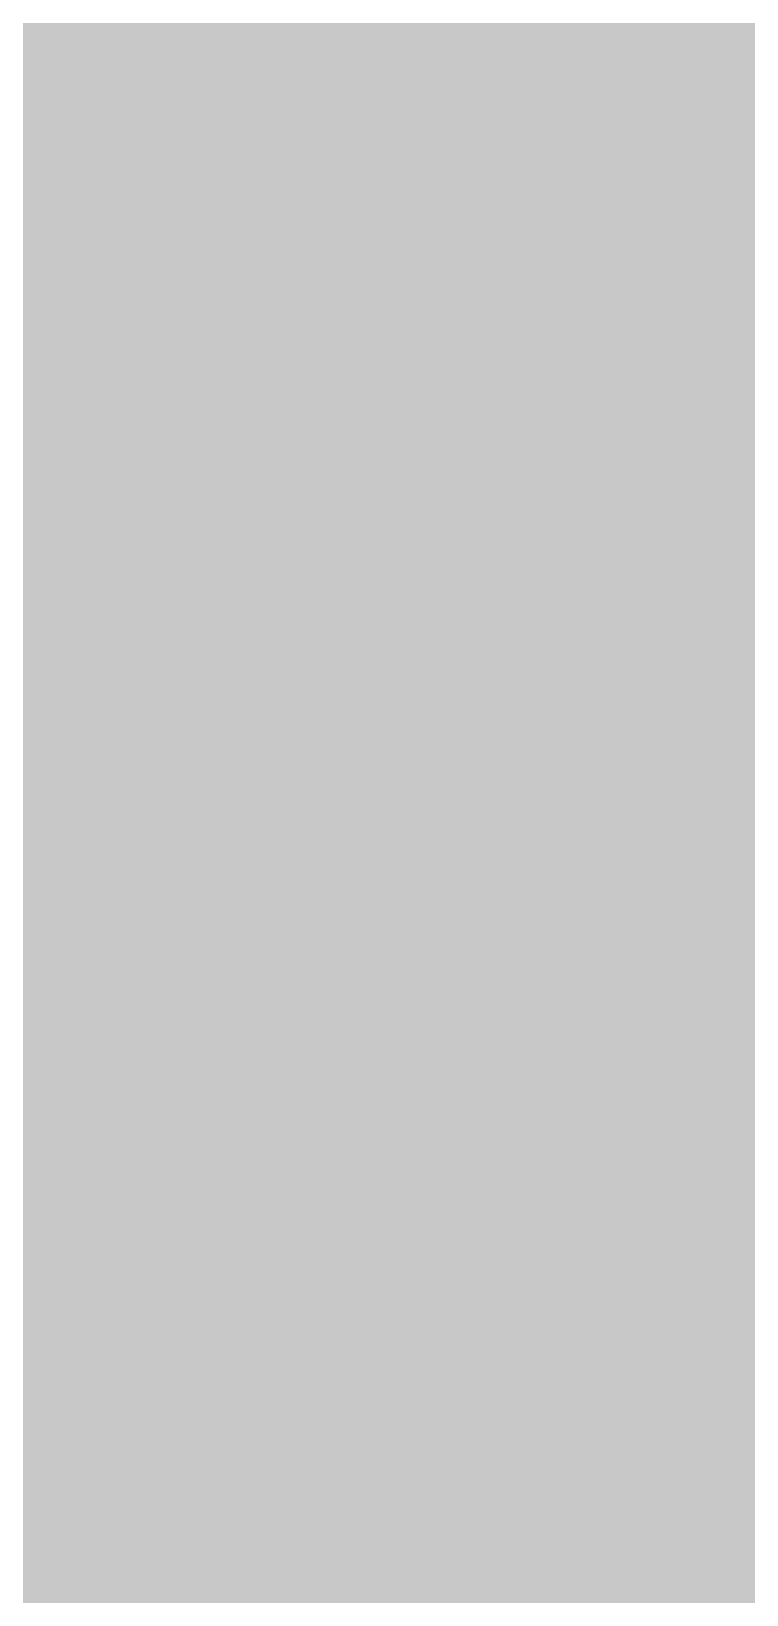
# Model space of a CAD drawing. Header units: millimetres. Extents: x 0 to 212, y 0 to 254.
# Drawn here: x 112.68 to 128.79, y 91.85 to 127.05 of the extents above; entities that cross this region are included whole.
import ezdxf

# ---------------------------------------------------------------- set-up
doc = ezdxf.new("R2010")
doc.units = ezdxf.units.MM

msp = doc.modelspace()

# ---------------------------------------------------------------- hatches: boundary and pattern name
msp.add_hatch(color=254).paths.add_polyline_path([(14.1633, 0.0536), (13.9878, 0.0533), (13.8125, 0.0559), (13.6373, 0.061), (13.462, 0.0686), (13.2893, 0.0787), (13.114, 0.0914), (12.9413, 0.1041), (12.7686, 0.1219), (12.5959, 0.1397), (12.4231, 0.16), (12.2504, 0.1829), (12.0777, 0.2057), (11.9075, 0.2337), (11.7373, 0.2616), (11.5672, 0.2921), (11.397, 0.3251), (11.2268, 0.3607), (11.0592, 0.3988), (10.8915, 0.4369), (10.7239, 0.4775), (10.5562, 0.5207), (10.3886, 0.5664), (10.2235, 0.6121), (10.0584, 0.6629), (9.8933, 0.7137), (9.7307, 0.7671), (9.5682, 0.8204), (9.4056, 0.8788), (9.2431, 0.9373), (9.083, 0.9982), (8.923, 1.0617), (8.763, 1.1252), (8.6055, 1.1938), (8.4455, 1.2624), (8.2906, 1.331), (8.1331, 1.4046), (7.9781, 1.4783), (7.8232, 1.5545), (7.6708, 1.6332), (7.5184, 1.7145), (7.366, 1.7958), (7.2161, 1.8796), (7.0663, 1.966), (6.919, 2.0523), (6.7716, 2.1438), (6.6243, 2.2352), (6.4795, 2.3266), (6.3348, 2.4232), (6.19, 2.5197), (6.0477, 2.6187), (5.908, 2.7178), (5.7683, 2.8194), (5.6286, 2.9235), (5.4915, 3.0302), (5.3543, 3.1369), (5.2197, 3.2461), (5.0851, 3.3579), (4.953, 3.4722), (4.8209, 3.5865), (4.6914, 3.7033), (4.5644, 3.8202), (4.4348, 3.9395), (4.3104, 4.0615), (4.1859, 4.1859), (4.0615, 4.3104), (3.9395, 4.4348), (3.8202, 4.5618), (3.7033, 4.6914), (3.5865, 4.8209), (3.4722, 4.953), (3.3579, 5.0851), (3.2487, 5.2197), (3.1369, 5.3543), (3.0302, 5.4915), (2.9235, 5.6286), (2.8194, 5.7683), (2.7178, 5.908), (2.6187, 6.0477), (2.5197, 6.19), (2.4232, 6.3348), (2.3266, 6.477), (2.2352, 6.6243), (2.1438, 6.7691), (2.0523, 6.9164), (1.966, 7.0663), (1.8796, 7.2161), (1.7958, 7.366), (1.7145, 7.5184), (1.6332, 7.6708), (1.5545, 7.8232), (1.4783, 7.9781), (1.4046, 8.1331), (1.331, 8.2906), (1.2598, 8.4455), (1.1913, 8.603), (1.1252, 8.763), (1.0592, 8.923), (0.9982, 9.083), (0.9373, 9.2431), (0.8763, 9.4056), (0.8204, 9.5682), (0.7645, 9.7307), (0.7112, 9.8933), (0.6604, 10.0584), (0.6121, 10.2235), (0.5639, 10.3911), (0.5207, 10.5562), (0.4775, 10.7239), (0.4343, 10.8915), (0.3962, 11.0592), (0.3607, 11.2268), (0.3251, 11.397), (0.2921, 11.5672), (0.2616, 11.7373), (0.2311, 11.9075), (0.2057, 12.0802), (0.1803, 12.2504), (0.1575, 12.4231), (0.1372, 12.5959), (0.1194, 12.7686), (0.1041, 12.9413), (0.0889, 13.1166), (0.0787, 13.2893), (0.0686, 13.4645), (0.061, 13.6373), (0.0559, 13.8125), (0.0508, 13.9878), (0.0508, 14.163), (0.0522, 239.9425), (0.0508, 240.1164), (0.0559, 240.2916), (0.061, 240.4669), (0.0686, 240.6396), (0.0787, 240.8149), (0.0889, 240.9876), (0.1041, 241.1628), (0.1194, 241.3356), (0.1372, 241.5083), (0.1575, 241.681), (0.1803, 241.8537), (0.2057, 242.0239), (0.2311, 242.1966), (0.2616, 242.3668), (0.2921, 242.537), (0.3251, 242.7072), (0.3607, 242.8748), (0.3962, 243.045), (0.4343, 243.2126), (0.4775, 243.3803), (0.5207, 243.5479), (0.5639, 243.713), (0.6121, 243.8781), (0.6604, 244.0432), (0.7112, 244.2083), (0.7645, 244.3734), (0.8204, 244.536), (0.8763, 244.6985), (0.9373, 244.8611), (0.9982, 245.0211), (1.0592, 245.1811), (1.1252, 245.3411), (1.1913, 245.4986), (1.2598, 245.6561), (1.331, 245.8136), (1.4046, 245.9685), (1.4783, 246.126), (1.5545, 246.2784), (1.6332, 246.4333), (1.7145, 246.5857), (1.7958, 246.7356), (1.8796, 246.888), (1.966, 247.0379), (2.0523, 247.1852), (2.1438, 247.3325), (2.2352, 247.4798), (2.3266, 247.6246), (2.4232, 247.7694), (2.5197, 247.9116), (2.6187, 248.0539), (2.7178, 248.1961), (2.8194, 248.3358), (2.9235, 248.4755), (3.0302, 248.6127), (3.1369, 248.7473), (3.2487, 248.8844), (3.3579, 249.0165), (3.4722, 249.1486), (3.5865, 249.2807), (3.7033, 249.4102), (3.8202, 249.5398), (3.9395, 249.6668), (4.0615, 249.7938), (4.1859, 249.9182), (4.3104, 250.0401), (4.4348, 250.1621), (4.5644, 250.284), (4.6914, 250.4008), (4.8209, 250.5177), (4.953, 250.632), (5.0851, 250.7437), (5.2197, 250.8555), (5.3543, 250.9647), (5.4915, 251.0739), (5.6286, 251.1781), (5.7683, 251.2822), (5.908, 251.3838), (6.0477, 251.4854), (6.19, 251.5845), (6.3348, 251.681), (6.4795, 251.775), (6.6243, 251.8689), (6.7716, 251.9604), (6.919, 252.0493), (7.0663, 252.1382), (7.2161, 252.2245), (7.366, 252.3084), (7.5184, 252.3896), (7.6708, 252.4709), (7.8232, 252.5471), (7.9781, 252.6233), (8.1331, 252.6995), (8.2906, 252.7706), (8.4455, 252.8418), (8.6055, 252.9103), (8.763, 252.9789), (8.923, 253.0424), (9.083, 253.1059), (9.2431, 253.1669), (9.4056, 253.2253), (9.5682, 253.2837), (9.7307, 253.3371), (9.8933, 253.3904), (10.0584, 253.4412), (10.2235, 253.492), (10.3886, 253.5377), (10.5562, 253.5834), (10.7239, 253.6266), (10.8915, 253.6673), (11.0592, 253.7079), (11.2268, 253.7435), (11.397, 253.779), (11.5672, 253.812), (11.7373, 253.8425), (11.9075, 253.8705), (12.0777, 253.8984), (12.2504, 253.9213), (12.4231, 253.9441), (12.5959, 253.9644), (12.7686, 253.9822), (12.9413, 254), (13.114, 254.0127), (13.2893, 254.0254), (13.462, 254.0356), (13.6373, 254.0432), (13.8125, 254.0483), (13.9878, 254.0508), (14.163, 254.0533), (197.6078, 254.0536), (197.7822, 254.0508), (197.9574, 254.0483), (198.1327, 254.0432), (198.3054, 254.0356), (198.4807, 254.0254), (198.6534, 254.0127), (198.8287, 254), (199.0014, 253.9822), (199.1741, 253.9644), (199.3468, 253.9441), (199.5195, 253.9213), (199.6897, 253.8984), (199.8624, 253.8705), (200.0326, 253.8425), (200.2028, 253.812), (200.373, 253.779), (200.5432, 253.7435), (200.7108, 253.7079), (200.8784, 253.6673), (201.0461, 253.6266), (201.2137, 253.5834), (201.3788, 253.5377), (201.5465, 253.492), (201.7116, 253.4412), (201.8767, 253.3904), (202.0392, 253.3371), (202.2018, 253.2837), (202.3643, 253.2253), (202.5269, 253.1669), (202.6869, 253.1059), (202.8469, 253.0424), (203.007, 252.9789), (203.167, 252.9103), (203.3245, 252.8418), (203.4794, 252.7706), (203.6369, 252.6995), (203.7918, 252.6233), (203.9468, 252.5471), (204.0992, 252.4709), (204.2516, 252.3896), (204.404, 252.3084), (204.5538, 252.2245), (204.7037, 252.1382), (204.8535, 252.0493), (205.0009, 251.9604), (205.1456, 251.8689), (205.293, 251.775), (205.4352, 251.681), (205.58, 251.5845), (205.7222, 251.4854), (205.8619, 251.3838), (206.0016, 251.2822), (206.1413, 251.1781), (206.2785, 251.0739), (206.4156, 250.9647), (206.5503, 250.8555), (206.6849, 250.7437), (206.817, 250.632), (206.949, 250.5177), (207.0786, 250.4008), (207.2081, 250.284), (207.3351, 250.1621), (207.4596, 250.0401), (207.584, 249.9182), (207.7085, 249.7938), (207.8304, 249.6668), (207.9498, 249.5398), (208.0666, 249.4102), (208.1835, 249.2807), (208.2978, 249.1486), (208.4121, 249.0165), (208.5238, 248.8844), (208.6331, 248.7473), (208.7397, 248.6127), (208.8464, 248.4755), (208.9506, 248.3358), (209.0522, 248.1961), (209.1512, 248.0539), (209.2503, 247.9116), (209.3468, 247.7694), (209.4433, 247.6246), (209.5348, 247.4798), (209.6262, 247.3325), (209.7176, 247.1852), (209.804, 247.0379), (209.8904, 246.888), (209.9742, 246.7356), (210.0555, 246.5857), (210.1367, 246.4333), (210.2155, 246.2784), (210.2917, 246.126), (210.3653, 245.9685), (210.439, 245.8136), (210.5076, 245.6561), (210.5762, 245.4986), (210.6447, 245.3411), (210.7082, 245.1811), (210.7717, 245.0211), (210.8327, 244.8611), (210.8911, 244.6985), (210.9495, 244.536), (211.0029, 244.3734), (211.0562, 244.2083), (211.107, 244.0432), (211.1578, 243.8781), (211.2035, 243.713), (211.2493, 243.5479), (211.2924, 243.3803), (211.3331, 243.2126), (211.3712, 243.045), (211.4093, 242.8748), (211.4448, 242.7072), (211.4779, 242.537), (211.5083, 242.3668), (211.5363, 242.1966), (211.5642, 242.0239), (211.5871, 241.8537), (211.6099, 241.681), (211.6303, 241.5083), (211.648, 241.3356), (211.6658, 241.1628), (211.6785, 240.9876), (211.6912, 240.8149), (211.7014, 240.6396), (211.709, 240.4669), (211.7141, 240.2916), (211.7166, 240.1164), (211.7166, 239.9411), (211.7189, 14.1647), (211.7166, 13.9878), (211.7141, 13.8125), (211.709, 13.6373), (211.7014, 13.4645), (211.6912, 13.2893), (211.6785, 13.1166), (211.6658, 12.9413), (211.648, 12.7686), (211.6303, 12.5959), (211.6099, 12.4231), (211.5871, 12.2504), (211.5642, 12.0802), (211.5363, 11.9075), (211.5083, 11.7373), (211.4779, 11.5672), (211.4448, 11.397), (211.4093, 11.2268), (211.3712, 11.0592), (211.3331, 10.8915), (211.2924, 10.7239), (211.2493, 10.5562), (211.2035, 10.3911), (211.1578, 10.2235), (211.107, 10.0584), (211.0562, 9.8933), (211.0029, 9.7307), (210.9495, 9.5682), (210.8911, 9.4056), (210.8327, 9.2431), (210.7717, 9.083), (210.7082, 8.923), (210.6447, 8.763), (210.5762, 8.603), (210.5076, 8.4455), (210.439, 8.2906), (210.3653, 8.1331), (210.2917, 7.9781), (210.2155, 7.8232), (210.1367, 7.6708), (210.0555, 7.5184), (209.9742, 7.366), (209.8904, 7.2161), (209.804, 7.0663), (209.7176, 6.9164), (209.6262, 6.7691), (209.5348, 6.6243), (209.4433, 6.477), (209.3468, 6.3348), (209.2503, 6.19), (209.1512, 6.0477), (209.0522, 5.908), (208.9506, 5.7683), (208.8464, 5.6286), (208.7397, 5.4915), (208.6331, 5.3543), (208.5238, 5.2197), (208.4121, 5.0851), (208.2978, 4.953), (208.1835, 4.8209), (208.0666, 4.6914), (207.9498, 4.5618), (207.8304, 4.4348), (207.7085, 4.3104), (207.584, 4.1859), (207.4596, 4.0615), (207.3351, 3.9395), (207.2081, 3.8202), (207.0786, 3.7033), (206.949, 3.5865), (206.817, 3.4722), (206.6849, 3.3579), (206.5503, 3.2461), (206.4156, 3.1369), (206.2785, 3.0302), (206.1413, 2.9235), (206.0016, 2.8194), (205.8619, 2.7178), (205.7222, 2.6187), (205.58, 2.5197), (205.4352, 2.4232), (205.293, 2.3266), (205.1456, 2.2352), (205.0009, 2.1438), (204.8535, 2.0523), (204.7037, 1.966), (204.5538, 1.8796), (204.404, 1.7958), (204.2516, 1.7145), (204.0992, 1.6332), (203.9468, 1.5545), (203.7918, 1.4783), (203.6369, 1.4046), (203.4794, 1.331), (203.3245, 1.2624), (203.167, 1.1938), (203.007, 1.1252), (202.8469, 1.0617), (202.6869, 0.9982), (202.5269, 0.9373), (202.3643, 0.8788), (202.2018, 0.8204), (202.0392, 0.7671), (201.8767, 0.7137), (201.7116, 0.6629), (201.5465, 0.6121), (201.3788, 0.5664), (201.2137, 0.5207), (201.0461, 0.4775), (200.8784, 0.4369), (200.7108, 0.3988), (200.5432, 0.3607), (200.373, 0.3251), (200.2028, 0.2921), (200.0326, 0.2616), (199.8624, 0.2337), (199.6897, 0.2057), (199.5195, 0.1829), (199.3468, 0.16), (199.1741, 0.1397), (199.0014, 0.1219), (198.8287, 0.1041), (198.6534, 0.0914), (198.4807, 0.0787), (198.3054, 0.0686), (198.1327, 0.061), (197.9574, 0.0559), (197.7822, 0.0533), (197.6069, 0.0533)])
h = msp.add_hatch(color=59)
edge = h.paths.add_edge_path()
edge.add_line((123.0313, 117.5628), (123.0732, 117.5614))
edge.add_line((123.0732, 117.5614), (123.1163, 117.5614))
edge.add_line((123.1163, 117.5614), (123.1595, 117.5614))
edge.add_line((123.1595, 117.5614), (123.2027, 117.5588))
edge.add_line((123.2027, 117.5588), (123.2459, 117.5588))
edge.add_line((123.2459, 117.5588), (123.2865, 117.5588))
edge.add_line((123.2865, 117.5588), (123.3297, 117.5563))
edge.add_line((123.3297, 117.5563), (123.3729, 117.5537))
edge.add_line((123.3729, 117.5537), (123.4161, 117.5537))
edge.add_line((123.4161, 117.5537), (123.4592, 117.5512))
edge.add_line((123.4592, 117.5512), (123.5024, 117.5487))
edge.add_line((123.5024, 117.5487), (123.5456, 117.5461))
edge.add_line((123.5456, 117.5461), (123.5888, 117.5436))
edge.add_line((123.5888, 117.5436), (123.632, 117.5385))
edge.add_line((123.632, 117.5385), (123.6751, 117.536))
edge.add_line((123.6751, 117.536), (123.7183, 117.5334))
edge.add_line((123.7183, 117.5334), (123.7615, 117.5283))
edge.add_line((123.7615, 117.5283), (123.8047, 117.5233))
edge.add_line((123.8047, 117.5233), (123.8479, 117.5207))
edge.add_line((123.8479, 117.5207), (123.891, 117.5156))
edge.add_line((123.891, 117.5156), (123.9342, 117.5106))
edge.add_line((123.9342, 117.5106), (123.9774, 117.5055))
edge.add_line((123.9774, 117.5055), (124.0231, 117.4979))
edge.add_line((124.0231, 117.4979), (124.0663, 117.4928))
edge.add_line((124.0663, 117.4928), (124.1095, 117.4852))
edge.add_line((124.1095, 117.4852), (124.1552, 117.4801))
edge.add_line((124.1552, 117.4801), (124.1984, 117.4725))
edge.add_line((124.1984, 117.4725), (124.2441, 117.4648))
edge.add_line((124.2441, 117.4648), (124.2873, 117.4572))
edge.add_line((124.2873, 117.4572), (124.333, 117.4496))
edge.add_line((124.333, 117.4496), (124.3787, 117.442))
edge.add_line((124.3787, 117.442), (124.4244, 117.4344))
edge.add_line((124.4244, 117.4344), (124.4702, 117.4242))
edge.add_line((124.4702, 117.4242), (124.5159, 117.4166))
edge.add_line((124.5159, 117.4166), (124.5616, 117.4064))
edge.add_line((124.5616, 117.4064), (124.6073, 117.3963))
edge.add_line((124.6073, 117.3963), (124.653, 117.3861))
edge.add_line((124.653, 117.3861), (124.7013, 117.3759))
edge.add_line((124.7013, 117.3759), (124.747, 117.3632))
edge.add_line((124.747, 117.3632), (124.7953, 117.3531))
edge.add_line((124.7953, 117.3531), (124.8435, 117.3404))
edge.add_line((124.8435, 117.3404), (124.8893, 117.3302))
edge.add_line((124.8893, 117.3302), (124.9375, 117.3175))
edge.add_line((124.9375, 117.3175), (124.9858, 117.3048))
edge.add_line((124.9858, 117.3048), (125.0366, 117.2896))
edge.add_line((125.0366, 117.2896), (125.0848, 117.2769))
edge.add_line((125.0848, 117.2769), (125.1331, 117.2642))
edge.add_line((125.1331, 117.2642), (125.1839, 117.2489))
edge.add_line((125.1839, 117.2489), (125.2322, 117.2337))
edge.add_line((125.2322, 117.2337), (125.283, 117.2185))
edge.add_line((125.283, 117.2185), (125.3338, 117.2032))
edge.add_line((125.3338, 117.2032), (125.3846, 117.188))
edge.add_line((125.3846, 117.188), (125.4379, 117.1702))
edge.add_line((125.4379, 117.1702), (125.4887, 117.155))
edge.add_line((125.4887, 117.155), (125.5395, 117.1372))
edge.add_line((125.5395, 117.1372), (125.5928, 117.1194))
edge.add_line((125.5928, 117.1194), (125.6462, 117.1016))
edge.add_line((125.6462, 117.1016), (125.6995, 117.0838))
edge.add_line((125.6995, 117.0838), (125.7529, 117.0635))
edge.add_line((125.7529, 117.0635), (125.8062, 117.0432))
edge.add_line((125.8062, 117.0432), (125.8621, 117.0254))
edge.add_line((125.8621, 117.0254), (125.918, 117.0051))
edge.add_line((125.918, 117.0051), (125.9738, 116.9822))
edge.add_line((125.9738, 116.9822), (126.0297, 116.9619))
edge.add_line((126.0297, 116.9619), (127.0882, 119.4329))
edge.add_line((127.0882, 119.4329), (127.0432, 119.4511))
edge.add_line((127.0432, 119.4511), (127, 119.4714))
edge.add_line((127, 119.4714), (126.9543, 119.4918))
edge.add_line((126.9543, 119.4918), (126.9111, 119.5121))
edge.add_line((126.9111, 119.5121), (126.8654, 119.5324))
edge.add_line((126.8654, 119.5324), (126.8197, 119.5527))
edge.add_line((126.8197, 119.5527), (126.7714, 119.573))
edge.add_line((126.7714, 119.573), (126.7257, 119.5934))
edge.add_line((126.7257, 119.5934), (126.6774, 119.6137))
edge.add_line((126.6774, 119.6137), (126.6292, 119.634))
edge.add_line((126.6292, 119.634), (126.5809, 119.6543))
edge.add_line((126.5809, 119.6543), (126.5301, 119.6721))
edge.add_line((126.5301, 119.6721), (126.4793, 119.6924))
edge.add_line((126.4793, 119.6924), (126.4285, 119.7127))
edge.add_line((126.4285, 119.7127), (126.3777, 119.7331))
edge.add_line((126.3777, 119.7331), (126.3244, 119.7534))
edge.add_line((126.3244, 119.7534), (126.271, 119.7737))
edge.add_line((126.271, 119.7737), (126.2177, 119.7915))
edge.add_line((126.2177, 119.7915), (126.1643, 119.8118))
edge.add_line((126.1643, 119.8118), (126.1085, 119.8321))
edge.add_line((126.1085, 119.8321), (126.0526, 119.8499))
edge.add_line((126.0526, 119.8499), (125.9967, 119.8702))
edge.add_line((125.9967, 119.8702), (125.9383, 119.888))
edge.add_line((125.9383, 119.888), (125.8799, 119.9083))
edge.add_line((125.8799, 119.9083), (125.8214, 119.9261))
edge.add_line((125.8214, 119.9261), (125.7605, 119.9439))
edge.add_line((125.7605, 119.9439), (125.6995, 119.9617))
edge.add_line((125.6995, 119.9617), (125.6386, 119.9794))
edge.add_line((125.6386, 119.9794), (125.5776, 119.9972))
edge.add_line((125.5776, 119.9972), (125.5141, 120.015))
edge.add_line((125.5141, 120.015), (125.4506, 120.0328))
edge.add_line((125.4506, 120.0328), (125.3846, 120.048))
edge.add_line((125.3846, 120.048), (125.3185, 120.0658))
edge.add_line((125.3185, 120.0658), (125.2525, 120.081))
edge.add_line((125.2525, 120.081), (125.1839, 120.0963))
edge.add_line((125.1839, 120.0963), (125.1153, 120.1115))
edge.add_line((125.1153, 120.1115), (125.0467, 120.1268))
edge.add_line((125.0467, 120.1268), (124.9756, 120.142))
edge.add_line((124.9756, 120.142), (124.9045, 120.1547))
edge.add_line((124.9045, 120.1547), (124.8334, 120.1699))
edge.add_line((124.8334, 120.1699), (124.7597, 120.1826))
edge.add_line((124.7597, 120.1826), (124.6861, 120.1953))
edge.add_line((124.6861, 120.1953), (124.6099, 120.208))
edge.add_line((124.6099, 120.208), (124.5337, 120.2207))
edge.add_line((124.5337, 120.2207), (124.4575, 120.2334))
edge.add_line((124.4575, 120.2334), (124.3787, 120.2436))
edge.add_line((124.3787, 120.2436), (124.3, 120.2538))
edge.add_line((124.3, 120.2538), (124.2187, 120.2639))
edge.add_line((124.2187, 120.2639), (124.1374, 120.2741))
edge.add_line((124.1374, 120.2741), (124.0561, 120.2842))
edge.add_line((124.0561, 120.2842), (123.9723, 120.2919))
edge.add_line((123.9723, 120.2919), (123.8885, 120.2995))
edge.add_line((123.8885, 120.2995), (123.8021, 120.3071))
edge.add_line((123.8021, 120.3071), (123.7158, 120.3147))
edge.add_line((123.7158, 120.3147), (123.6269, 120.3198))
edge.add_line((123.6269, 120.3198), (123.538, 120.3249))
edge.add_line((123.538, 120.3249), (123.4491, 120.33))
edge.add_line((123.4491, 120.33), (123.3576, 120.335))
edge.add_line((123.3576, 120.335), (123.2637, 120.3401))
edge.add_line((123.2637, 120.3401), (123.1697, 120.3427))
edge.add_line((123.1697, 120.3427), (123.0757, 120.3452))
edge.add_line((123.0757, 120.3452), (122.9792, 120.3477))
edge.add_line((122.9792, 120.3477), (122.8827, 120.3477))
edge.add_line((122.8827, 120.3477), (122.7836, 120.3477))
edge.add_line((122.7836, 120.3477), (122.4966, 120.3427))
edge.add_line((122.4966, 120.3427), (122.2146, 120.3274))
edge.add_line((122.2146, 120.3274), (121.9378, 120.3046))
edge.add_line((121.9378, 120.3046), (121.6635, 120.2715))
edge.add_line((121.6635, 120.2715), (121.3942, 120.2284))
edge.add_line((121.3942, 120.2284), (121.1275, 120.175))
edge.add_line((121.1275, 120.175), (120.8659, 120.1141))
edge.add_line((120.8659, 120.1141), (120.6094, 120.0455))
edge.add_line((120.6094, 120.0455), (120.3554, 119.9667))
edge.add_line((120.3554, 119.9667), (120.1039, 119.8778))
edge.add_line((120.1039, 119.8778), (119.8601, 119.7813))
edge.add_line((119.8601, 119.7813), (119.6188, 119.6772))
edge.add_line((119.6188, 119.6772), (119.38, 119.5629))
edge.add_line((119.38, 119.5629), (119.1489, 119.4435))
edge.add_line((119.1489, 119.4435), (118.9177, 119.314))
edge.add_line((118.9177, 119.314), (118.6942, 119.1768))
edge.add_line((118.6942, 119.1768), (118.4732, 119.032))
edge.add_line((118.4732, 119.032), (118.2573, 118.8796))
edge.add_line((118.2573, 118.8796), (118.0465, 118.7171))
edge.add_line((118.0465, 118.7171), (117.8382, 118.5494))
edge.add_line((117.8382, 118.5494), (117.635, 118.3742))
edge.add_line((117.635, 118.3742), (117.4344, 118.1938))
edge.add_line((117.4344, 118.1938), (117.2388, 118.0033))
edge.add_line((117.2388, 118.0033), (117.0483, 117.8077))
edge.add_line((117.0483, 117.8077), (116.8629, 117.6045))
edge.add_line((116.8629, 117.6045), (116.6825, 117.3937))
edge.add_line((116.6825, 117.3937), (116.5047, 117.1778))
edge.add_line((116.5047, 117.1778), (116.332, 116.9543))
edge.add_line((116.332, 116.9543), (116.1618, 116.7257))
edge.add_line((116.1618, 116.7257), (115.9993, 116.4895))
edge.add_line((115.9993, 116.4895), (115.8392, 116.2482))
edge.add_line((115.8392, 116.2482), (115.6843, 115.9993))
edge.add_line((115.6843, 115.9993), (115.5319, 115.7478))
edge.add_line((115.5319, 115.7478), (115.3871, 115.4887))
edge.add_line((115.3871, 115.4887), (115.2449, 115.222))
edge.add_line((115.2449, 115.222), (115.1077, 114.9528))
edge.add_line((115.1077, 114.9528), (114.9756, 114.6785))
edge.add_line((114.9756, 114.6785), (114.8486, 114.3965))
edge.add_line((114.8486, 114.3965), (114.7242, 114.1095))
edge.add_line((114.7242, 114.1095), (114.6048, 113.8199))
edge.add_line((114.6048, 113.8199), (114.4905, 113.5253))
edge.add_line((114.4905, 113.5253), (114.3813, 113.223))
edge.add_line((114.3813, 113.223), (114.2771, 112.9182))
edge.add_line((114.2771, 112.9182), (114.1781, 112.6084))
edge.add_line((114.1781, 112.6084), (114.0816, 112.2959))
edge.add_line((114.0816, 112.2959), (113.9901, 111.9784))
edge.add_line((113.9901, 111.9784), (113.9063, 111.6559))
edge.add_line((113.9063, 111.6559), (113.825, 111.3307))
edge.add_line((113.825, 111.3307), (113.7488, 111.0005))
edge.add_line((113.7488, 111.0005), (113.6752, 110.6653))
edge.add_line((113.6752, 110.6653), (113.6091, 110.3274))
edge.add_line((113.6091, 110.3274), (113.5482, 109.9871))
edge.add_line((113.5482, 109.9871), (113.4897, 109.6442))
edge.add_line((113.4897, 109.6442), (113.4389, 109.2962))
edge.add_line((113.4389, 109.2962), (113.3907, 108.9457))
edge.add_line((113.3907, 108.9457), (113.3475, 108.5926))
edge.add_line((113.3475, 108.5926), (113.3119, 108.237))
edge.add_line((113.3119, 108.237), (113.2789, 107.8763))
edge.add_line((113.2789, 107.8763), (113.251, 107.5157))
edge.add_line((113.251, 107.5157), (113.2281, 107.1524))
edge.add_line((113.2281, 107.1524), (113.2103, 106.7867))
edge.add_line((113.2103, 106.7867), (113.1976, 106.4158))
edge.add_line((113.1976, 106.4158), (113.19, 106.045))
edge.add_line((113.19, 106.045), (113.1875, 105.6742))
edge.add_line((113.1875, 105.6742), (113.19, 105.3973))
edge.add_line((113.19, 105.3973), (113.1926, 105.123))
edge.add_line((113.1926, 105.123), (113.2002, 104.8512))
edge.add_line((113.2002, 104.8512), (113.2103, 104.582))
edge.add_line((113.2103, 104.582), (113.223, 104.3127))
edge.add_line((113.223, 104.3127), (113.2383, 104.0486))
edge.add_line((113.2383, 104.0486), (113.2561, 103.7844))
edge.add_line((113.2561, 103.7844), (113.2789, 103.5202))
edge.add_line((113.2789, 103.5202), (113.3018, 103.2612))
edge.add_line((113.3018, 103.2612), (113.3297, 103.0046))
edge.add_line((113.3297, 103.0046), (113.3627, 102.7481))
edge.add_line((113.3627, 102.7481), (113.3958, 102.4966))
edge.add_line((113.3958, 102.4966), (113.4339, 102.2452))
edge.add_line((113.4339, 102.2452), (113.4745, 101.9988))
edge.add_line((113.4745, 101.9988), (113.5177, 101.7549))
edge.add_line((113.5177, 101.7549), (113.5659, 101.5136))
edge.add_line((113.5659, 101.5136), (113.6167, 101.2749))
edge.add_line((113.6167, 101.2749), (113.6701, 101.0387))
edge.add_line((113.6701, 101.0387), (113.7285, 100.805))
edge.add_line((113.7285, 100.805), (113.7895, 100.5764))
edge.add_line((113.7895, 100.5764), (113.8555, 100.3503))
edge.add_line((113.8555, 100.3503), (113.9241, 100.1268))
edge.add_line((113.9241, 100.1268), (113.9977, 99.9084))
edge.add_line((113.9977, 99.9084), (114.0739, 99.6925))
edge.add_line((114.0739, 99.6925), (114.1527, 99.4791))
edge.add_line((114.1527, 99.4791), (114.239, 99.2708))
edge.add_line((114.239, 99.2708), (114.3254, 99.0651))
edge.add_line((114.3254, 99.0651), (114.4194, 98.8644))
edge.add_line((114.4194, 98.8644), (114.5159, 98.6688))
edge.add_line((114.5159, 98.6688), (114.615, 98.4758))
edge.add_line((114.615, 98.4758), (114.7191, 98.2878))
edge.add_line((114.7191, 98.2878), (114.8283, 98.1024))
edge.add_line((114.8283, 98.1024), (114.9401, 97.9221))
edge.add_line((114.9401, 97.9221), (115.0595, 97.7468))
edge.add_line((115.0595, 97.7468), (115.1788, 97.5741))
edge.add_line((115.1788, 97.5741), (115.3058, 97.409))
edge.add_line((115.3058, 97.409), (115.4354, 97.2464))
edge.add_line((115.4354, 97.2464), (115.57, 97.089))
edge.add_line((115.57, 97.089), (115.7097, 96.9366))
edge.add_line((115.7097, 96.9366), (115.8545, 96.7892))
edge.add_line((115.8545, 96.7892), (116.0018, 96.647))
edge.add_line((116.0018, 96.647), (116.1567, 96.5098))
edge.add_line((116.1567, 96.5098), (116.3142, 96.3778))
edge.add_line((116.3142, 96.3778), (116.4768, 96.2508))
edge.add_line((116.4768, 96.2508), (116.6444, 96.1288))
edge.add_line((116.6444, 96.1288), (116.8171, 96.012))
edge.add_line((116.8171, 96.012), (116.9949, 95.9028))
edge.add_line((116.9949, 95.9028), (117.1753, 95.7961))
edge.add_line((117.1753, 95.7961), (117.3632, 95.697))
edge.add_line((117.3632, 95.697), (117.5563, 95.6031))
edge.add_line((117.5563, 95.6031), (117.7544, 95.5167))
edge.add_line((117.7544, 95.5167), (117.9551, 95.4354))
edge.add_line((117.9551, 95.4354), (118.1633, 95.3592))
edge.add_line((118.1633, 95.3592), (118.3767, 95.2881))
edge.add_line((118.3767, 95.2881), (118.5951, 95.2246))
edge.add_line((118.5951, 95.2246), (118.8187, 95.1687))
edge.add_line((118.8187, 95.1687), (119.0473, 95.1179))
edge.add_line((119.0473, 95.1179), (119.2835, 95.0747))
edge.add_line((119.2835, 95.0747), (119.5222, 95.0366))
edge.add_line((119.5222, 95.0366), (119.7686, 95.0062))
edge.add_line((119.7686, 95.0062), (120.0201, 94.9808))
edge.add_line((120.0201, 94.9808), (120.2766, 94.963))
edge.add_line((120.2766, 94.963), (120.5382, 94.9528))
edge.add_line((120.5382, 94.9528), (120.8075, 94.9503))
edge.add_line((120.8075, 94.9503), (121.0005, 94.9528))
edge.add_line((121.0005, 94.9528), (121.1936, 94.9579))
edge.add_line((121.1936, 94.9579), (121.3866, 94.9681))
edge.add_line((121.3866, 94.9681), (121.5771, 94.9833))
edge.add_line((121.5771, 94.9833), (121.7651, 95.0011))
edge.add_line((121.7651, 95.0011), (121.953, 95.0239))
edge.add_line((121.953, 95.0239), (122.1359, 95.0519))
edge.add_line((122.1359, 95.0519), (122.3213, 95.0824))
edge.add_line((122.3213, 95.0824), (122.5017, 95.1179))
edge.add_line((122.5017, 95.1179), (122.682, 95.156))
edge.add_line((122.682, 95.156), (122.8598, 95.1992))
edge.add_line((122.8598, 95.1992), (123.0376, 95.2475))
edge.add_line((123.0376, 95.2475), (123.2103, 95.2983))
edge.add_line((123.2103, 95.2983), (123.383, 95.3541))
edge.add_line((123.383, 95.3541), (123.5532, 95.4151))
edge.add_line((123.5532, 95.4151), (123.7209, 95.4786))
edge.add_line((123.7209, 95.4786), (123.886, 95.5472))
edge.add_line((123.886, 95.5472), (124.0511, 95.6183))
edge.add_line((124.0511, 95.6183), (124.2111, 95.697))
edge.add_line((124.2111, 95.697), (124.3711, 95.7758))
edge.add_line((124.3711, 95.7758), (124.526, 95.8621))
edge.add_line((124.526, 95.8621), (124.681, 95.951))
edge.add_line((124.681, 95.951), (124.8308, 96.0425))
edge.add_line((124.8308, 96.0425), (124.9807, 96.139))
edge.add_line((124.9807, 96.139), (125.128, 96.2406))
edge.add_line((125.128, 96.2406), (125.2703, 96.3473))
edge.add_line((125.2703, 96.3473), (125.4125, 96.4565))
edge.add_line((125.4125, 96.4565), (125.5497, 96.5708))
edge.add_line((125.5497, 96.5708), (125.6843, 96.6876))
edge.add_line((125.6843, 96.6876), (125.8164, 96.8096))
edge.add_line((125.8164, 96.8096), (125.9459, 96.9366))
edge.add_line((125.9459, 96.9366), (126.0729, 97.0661))
edge.add_line((126.0729, 97.0661), (126.1948, 97.2007))
edge.add_line((126.1948, 97.2007), (126.3167, 97.3379))
edge.add_line((126.3167, 97.3379), (126.4336, 97.4827))
edge.add_line((126.4336, 97.4827), (126.5479, 97.6274))
edge.add_line((126.5479, 97.6274), (126.6571, 97.7798))
edge.add_line((126.6571, 97.7798), (126.7638, 97.9348))
edge.add_line((126.7638, 97.9348), (126.8679, 98.0948))
edge.add_line((126.8679, 98.0948), (126.9695, 98.2574))
edge.add_line((126.9695, 98.2574), (127.066, 98.425))
edge.add_line((127.066, 98.425), (127.16, 98.5952))
edge.add_line((127.16, 98.5952), (127.2489, 98.7704))
edge.add_line((127.2489, 98.7704), (127.3353, 98.9508))
edge.add_line((127.3353, 98.9508), (127.4191, 99.1362))
edge.add_line((127.4191, 99.1362), (127.4978, 99.3242))
edge.add_line((127.4978, 99.3242), (127.5715, 99.5147))
edge.add_line((127.5715, 99.5147), (127.6426, 99.7128))
edge.add_line((127.6426, 99.7128), (127.7112, 99.9134))
edge.add_line((127.7112, 99.9134), (127.7747, 100.1166))
edge.add_line((127.7747, 100.1166), (127.8331, 100.3249))
edge.add_line((127.8331, 100.3249), (127.889, 100.5383))
edge.add_line((127.889, 100.5383), (127.9398, 100.7567))
edge.add_line((127.9398, 100.7567), (127.9855, 100.9777))
edge.add_line((127.9855, 100.9777), (128.0287, 101.2012))
edge.add_line((128.0287, 101.2012), (128.0668, 101.4324))
edge.add_line((128.0668, 101.4324), (128.1024, 101.666))
edge.add_line((128.1024, 101.666), (128.1328, 101.9023))
edge.add_line((128.1328, 101.9023), (128.1582, 102.1461))
edge.add_line((128.1582, 102.1461), (128.1786, 102.3899))
edge.add_line((128.1786, 102.3899), (128.1938, 102.6414))
edge.add_line((128.1938, 102.6414), (128.2065, 102.8954))
edge.add_line((128.2065, 102.8954), (128.2141, 103.1545))
edge.add_line((128.2141, 103.1545), (128.2167, 103.4161))
edge.add_line((128.2167, 103.4161), (128.2141, 103.6549))
edge.add_line((128.2141, 103.6549), (128.2065, 103.8911))
edge.add_line((128.2065, 103.8911), (128.1963, 104.1222))
edge.add_line((128.1963, 104.1222), (128.1811, 104.3508))
edge.add_line((128.1811, 104.3508), (128.1633, 104.5769))
edge.add_line((128.1633, 104.5769), (128.1405, 104.7979))
edge.add_line((128.1405, 104.7979), (128.1151, 105.0138))
edge.add_line((128.1151, 105.0138), (128.0846, 105.2271))
edge.add_line((128.0846, 105.2271), (128.0516, 105.4354))
edge.add_line((128.0516, 105.4354), (128.0135, 105.6411))
edge.add_line((128.0135, 105.6411), (127.9703, 105.8443))
edge.add_line((127.9703, 105.8443), (127.9246, 106.0425))
edge.add_line((127.9246, 106.0425), (127.8763, 106.2355))
edge.add_line((127.8763, 106.2355), (127.8255, 106.426))
edge.add_line((127.8255, 106.426), (127.7696, 106.614))
edge.add_line((127.7696, 106.614), (127.7087, 106.7968))
edge.add_line((127.7087, 106.7968), (127.6477, 106.9746))
edge.add_line((127.6477, 106.9746), (127.5817, 107.1499))
edge.add_line((127.5817, 107.1499), (127.5105, 107.3226))
edge.add_line((127.5105, 107.3226), (127.4394, 107.4903))
edge.add_line((127.4394, 107.4903), (127.3632, 107.6528))
edge.add_line((127.3632, 107.6528), (127.2845, 107.8154))
edge.add_line((127.2845, 107.8154), (127.2032, 107.9703))
edge.add_line((127.2032, 107.9703), (127.1168, 108.1227))
edge.add_line((127.1168, 108.1227), (127.0305, 108.2726))
edge.add_line((127.0305, 108.2726), (126.939, 108.4174))
edge.add_line((126.939, 108.4174), (126.8451, 108.5596))
edge.add_line((126.8451, 108.5596), (126.7485, 108.6968))
edge.add_line((126.7485, 108.6968), (126.6495, 108.8314))
edge.add_line((126.6495, 108.8314), (126.5479, 108.9609))
edge.add_line((126.5479, 108.9609), (126.4437, 109.0879))
edge.add_line((126.4437, 109.0879), (126.3371, 109.2098))
edge.add_line((126.3371, 109.2098), (126.2278, 109.3292))
edge.add_line((126.2278, 109.3292), (126.1161, 109.4435))
edge.add_line((126.1161, 109.4435), (126.0018, 109.5553))
edge.add_line((126.0018, 109.5553), (125.8849, 109.662))
edge.add_line((125.8849, 109.662), (125.7656, 109.7661))
edge.add_line((125.7656, 109.7661), (125.6436, 109.8652))
edge.add_line((125.6436, 109.8652), (125.5192, 109.9617))
edge.add_line((125.5192, 109.9617), (125.3947, 110.0557))
edge.add_line((125.3947, 110.0557), (125.2652, 110.1446))
edge.add_line((125.2652, 110.1446), (125.1356, 110.2284))
edge.add_line((125.1356, 110.2284), (125.0036, 110.3097))
edge.add_line((125.0036, 110.3097), (124.8715, 110.3859))
edge.add_line((124.8715, 110.3859), (124.7343, 110.4595))
edge.add_line((124.7343, 110.4595), (124.5972, 110.5306))
edge.add_line((124.5972, 110.5306), (124.4575, 110.5967))
edge.add_line((124.4575, 110.5967), (124.3152, 110.6576))
edge.add_line((124.3152, 110.6576), (124.173, 110.7161))
edge.add_line((124.173, 110.7161), (124.0282, 110.7719))
edge.add_line((124.0282, 110.7719), (123.8834, 110.8227))
edge.add_line((123.8834, 110.8227), (123.7361, 110.8685))
edge.add_line((123.7361, 110.8685), (123.5862, 110.9142))
edge.add_line((123.5862, 110.9142), (123.4364, 110.9523))
edge.add_line((123.4364, 110.9523), (123.284, 110.9878))
edge.add_line((123.284, 110.9878), (123.1316, 111.0209))
edge.add_line((123.1316, 111.0209), (122.9766, 111.0488))
edge.add_line((122.9766, 111.0488), (122.8217, 111.0742))
edge.add_line((122.8217, 111.0742), (122.6642, 111.0945))
edge.add_line((122.6642, 111.0945), (122.5067, 111.1123))
edge.add_line((122.5067, 111.1123), (122.3467, 111.125))
edge.add_line((122.3467, 111.125), (122.1867, 111.1326))
edge.add_line((122.1867, 111.1326), (122.0267, 111.1402))
edge.add_line((122.0267, 111.1402), (121.8667, 111.1402))
edge.add_line((121.8667, 111.1402), (121.7752, 111.1402))
edge.add_line((121.7752, 111.1402), (121.6838, 111.1377))
edge.add_line((121.6838, 111.1377), (121.5949, 111.1352))
edge.add_line((121.5949, 111.1352), (121.5034, 111.1301))
edge.add_line((121.5034, 111.1301), (121.4145, 111.1225))
edge.add_line((121.4145, 111.1225), (121.3256, 111.1148))
edge.add_line((121.3256, 111.1148), (121.2367, 111.1072))
edge.add_line((121.2367, 111.1072), (121.1478, 111.0971))
edge.add_line((121.1478, 111.0971), (121.0589, 111.0844))
edge.add_line((121.0589, 111.0844), (120.9726, 111.0717))
edge.add_line((120.9726, 111.0717), (120.8837, 111.0564))
edge.add_line((120.8837, 111.0564), (120.7973, 111.0412))
edge.add_line((120.7973, 111.0412), (120.711, 111.0234))
edge.add_line((120.711, 111.0234), (120.6246, 111.0056))
edge.add_line((120.6246, 111.0056), (120.5382, 110.9853))
edge.add_line((120.5382, 110.9853), (120.4544, 110.965))
edge.add_line((120.4544, 110.965), (120.3681, 110.9447))
edge.add_line((120.3681, 110.9447), (120.2842, 110.9193))
edge.add_line((120.2842, 110.9193), (120.1979, 110.8964))
edge.add_line((120.1979, 110.8964), (120.1141, 110.871))
edge.add_line((120.1141, 110.871), (120.0328, 110.8431))
edge.add_line((120.0328, 110.8431), (119.949, 110.8151))
edge.add_line((119.949, 110.8151), (119.8651, 110.7872))
edge.add_line((119.8651, 110.7872), (119.7839, 110.7567))
edge.add_line((119.7839, 110.7567), (119.7026, 110.7237))
edge.add_line((119.7026, 110.7237), (119.6188, 110.6932))
edge.add_line((119.6188, 110.6932), (119.54, 110.6576))
edge.add_line((119.54, 110.6576), (119.4587, 110.6246))
edge.add_line((119.4587, 110.6246), (119.3775, 110.5891))
edge.add_line((119.3775, 110.5891), (119.2987, 110.551))
edge.add_line((119.2987, 110.551), (119.22, 110.5154))
edge.add_line((119.22, 110.5154), (119.1412, 110.4748))
edge.add_line((119.1412, 110.4748), (119.0625, 110.4367))
edge.add_line((119.0625, 110.4367), (118.9838, 110.396))
edge.add_line((118.9838, 110.396), (118.9076, 110.3528))
edge.add_line((118.9076, 110.3528), (118.8314, 110.3097))
edge.add_line((118.8314, 110.3097), (118.7552, 110.2665))
edge.add_line((118.7552, 110.2665), (118.679, 110.2233))
edge.add_line((118.679, 110.2233), (118.6028, 110.1776))
edge.add_line((118.6028, 110.1776), (118.5266, 110.1293))
edge.add_line((118.5266, 110.1293), (118.4529, 110.0836))
edge.add_line((118.4529, 110.0836), (118.3792, 110.0353))
edge.add_line((118.3792, 110.0353), (118.3056, 109.9845))
edge.add_line((118.3056, 109.9845), (118.2345, 109.9363))
edge.add_line((118.2345, 109.9363), (118.1608, 109.8855))
edge.add_line((118.1608, 109.8855), (118.0897, 109.8321))
edge.add_line((118.0897, 109.8321), (118.0186, 109.7813))
edge.add_line((118.0186, 109.7813), (117.9474, 109.728))
edge.add_line((117.9474, 109.728), (117.8763, 109.6747))
edge.add_line((117.8763, 109.6747), (117.8077, 109.6188))
edge.add_line((117.8077, 109.6188), (117.7392, 109.5629))
edge.add_line((117.7392, 109.5629), (117.6706, 109.507))
edge.add_line((117.6706, 109.507), (117.602, 109.4486))
edge.add_line((117.602, 109.4486), (117.5334, 109.3927))
edge.add_line((117.5334, 109.3927), (117.4674, 109.3343))
edge.add_line((117.4674, 109.3343), (117.4013, 109.2733))
edge.add_line((117.4013, 109.2733), (117.3353, 109.2149))
edge.add_line((117.3353, 109.2149), (117.2693, 109.154))
edge.add_line((117.2693, 109.154), (117.2058, 109.093))
edge.add_line((117.2058, 109.093), (117.1423, 109.032))
edge.add_line((117.1423, 109.032), (117.0788, 108.9685))
edge.add_line((117.0788, 108.9685), (117.0153, 108.905))
edge.add_line((117.0153, 108.905), (116.9543, 108.8415))
edge.add_line((116.9543, 108.8415), (116.8933, 108.778))
edge.add_line((116.8933, 108.778), (116.9238, 109.0193))
edge.add_line((116.9238, 109.0193), (116.9594, 109.2556))
edge.add_line((116.9594, 109.2556), (116.9975, 109.4918))
edge.add_line((116.9975, 109.4918), (117.0356, 109.7255))
edge.add_line((117.0356, 109.7255), (117.0788, 109.9566))
edge.add_line((117.0788, 109.9566), (117.1219, 110.1852))
edge.add_line((117.1219, 110.1852), (117.1677, 110.4113))
edge.add_line((117.1677, 110.4113), (117.2159, 110.6348))
edge.add_line((117.2159, 110.6348), (117.2667, 110.8558))
edge.add_line((117.2667, 110.8558), (117.3201, 111.0717))
edge.add_line((117.3201, 111.0717), (117.3759, 111.2876))
edge.add_line((117.3759, 111.2876), (117.4318, 111.5009))
edge.add_line((117.4318, 111.5009), (117.4928, 111.7117))
edge.add_line((117.4928, 111.7117), (117.5537, 111.9175))
edge.add_line((117.5537, 111.9175), (117.6172, 112.1207))
edge.add_line((117.6172, 112.1207), (117.6833, 112.3239))
edge.add_line((117.6833, 112.3239), (117.7493, 112.522))
edge.add_line((117.7493, 112.522), (117.8204, 112.715))
edge.add_line((117.8204, 112.715), (117.8916, 112.9081))
edge.add_line((117.8916, 112.9081), (117.9652, 113.096))
edge.add_line((117.9652, 113.096), (118.0414, 113.284))
edge.add_line((118.0414, 113.284), (118.1202, 113.4643))
edge.add_line((118.1202, 113.4643), (118.1989, 113.6447))
edge.add_line((118.1989, 113.6447), (118.2827, 113.8199))
edge.add_line((118.2827, 113.8199), (118.3665, 113.9927))
edge.add_line((118.3665, 113.9927), (118.4529, 114.1628))
edge.add_line((118.4529, 114.1628), (118.5393, 114.3279))
edge.add_line((118.5393, 114.3279), (118.6307, 114.488))
edge.add_line((118.6307, 114.488), (118.7221, 114.648))
edge.add_line((118.7221, 114.648), (118.8161, 114.8029))
edge.add_line((118.8161, 114.8029), (118.9101, 114.9528))
edge.add_line((118.9101, 114.9528), (119.0092, 115.1001))
edge.add_line((119.0092, 115.1001), (119.1082, 115.2449))
edge.add_line((119.1082, 115.2449), (119.2098, 115.3846))
edge.add_line((119.2098, 115.3846), (119.3114, 115.5192))
edge.add_line((119.3114, 115.5192), (119.4156, 115.6513))
edge.add_line((119.4156, 115.6513), (119.5222, 115.7808))
edge.add_line((119.5222, 115.7808), (119.6315, 115.9053))
edge.add_line((119.6315, 115.9053), (119.7407, 116.0247))
edge.add_line((119.7407, 116.0247), (119.8524, 116.139))
edge.add_line((119.8524, 116.139), (119.9667, 116.2507))
edge.add_line((119.9667, 116.2507), (120.0836, 116.3599))
edge.add_line((120.0836, 116.3599), (120.2004, 116.4615))
edge.add_line((120.2004, 116.4615), (120.3173, 116.5606))
edge.add_line((120.3173, 116.5606), (120.4392, 116.6571))
edge.add_line((120.4392, 116.6571), (120.5611, 116.746))
edge.add_line((120.5611, 116.746), (120.6856, 116.8324))
edge.add_line((120.6856, 116.8324), (120.81, 116.9137))
edge.add_line((120.81, 116.9137), (120.937, 116.9899))
edge.add_line((120.937, 116.9899), (121.0666, 117.061))
edge.add_line((121.0666, 117.061), (121.1961, 117.1296))
edge.add_line((121.1961, 117.1296), (121.3282, 117.1931))
edge.add_line((121.3282, 117.1931), (121.4628, 117.2515))
edge.add_line((121.4628, 117.2515), (121.5974, 117.3023))
edge.add_line((121.5974, 117.3023), (121.7346, 117.3531))
edge.add_line((121.7346, 117.3531), (121.8717, 117.3963))
edge.add_line((121.8717, 117.3963), (122.0114, 117.4344))
edge.add_line((122.0114, 117.4344), (122.1537, 117.4674))
edge.add_line((122.1537, 117.4674), (122.2959, 117.4953))
edge.add_line((122.2959, 117.4953), (122.4382, 117.5207))
edge.add_line((122.4382, 117.5207), (122.5855, 117.5385))
edge.add_line((122.5855, 117.5385), (122.7328, 117.5512))
edge.add_line((122.7328, 117.5512), (122.8801, 117.5588))
edge.add_line((122.8801, 117.5588), (123.03, 117.5614))
edge = h.paths.add_edge_path(flags=16)
edge.add_line((121.1612, 108.2142), (121.2545, 108.2116))
edge.add_line((121.2545, 108.2116), (121.351, 108.2091))
edge.add_line((121.351, 108.2091), (121.445, 108.204))
edge.add_line((121.445, 108.204), (121.5365, 108.1989))
edge.add_line((121.5365, 108.1989), (121.6304, 108.1913))
edge.add_line((121.6304, 108.1913), (121.7219, 108.1811))
edge.add_line((121.7219, 108.1811), (121.8108, 108.1684))
edge.add_line((121.8108, 108.1684), (121.8997, 108.1532))
edge.add_line((121.8997, 108.1532), (121.9886, 108.138))
edge.add_line((121.9886, 108.138), (122.0775, 108.1202))
edge.add_line((122.0775, 108.1202), (122.1638, 108.0999))
edge.add_line((122.1638, 108.0999), (122.2477, 108.077))
edge.add_line((122.2477, 108.077), (122.334, 108.0516))
edge.add_line((122.334, 108.0516), (122.4178, 108.0262))
edge.add_line((122.4178, 108.0262), (122.4991, 107.9957))
edge.add_line((122.4991, 107.9957), (122.5804, 107.9652))
edge.add_line((122.5804, 107.9652), (122.6591, 107.9322))
edge.add_line((122.6591, 107.9322), (122.7379, 107.8967))
edge.add_line((122.7379, 107.8967), (122.8166, 107.856))
edge.add_line((122.8166, 107.856), (122.8928, 107.8154))
edge.add_line((122.8928, 107.8154), (122.969, 107.7722))
edge.add_line((122.969, 107.7722), (123.0427, 107.729))
edge.add_line((123.0427, 107.729), (123.1163, 107.6808))
edge.add_line((123.1163, 107.6808), (123.1875, 107.63))
edge.add_line((123.1875, 107.63), (123.256, 107.5766))
edge.add_line((123.256, 107.5766), (123.3246, 107.5207))
edge.add_line((123.3246, 107.5207), (123.3932, 107.4623))
edge.add_line((123.3932, 107.4623), (123.4592, 107.4014))
edge.add_line((123.4592, 107.4014), (123.5227, 107.3379))
edge.add_line((123.5227, 107.3379), (123.5862, 107.2693))
edge.add_line((123.5862, 107.2693), (123.6497, 107.2007))
edge.add_line((123.6497, 107.2007), (123.7082, 107.1296))
edge.add_line((123.7082, 107.1296), (123.7691, 107.0534))
edge.add_line((123.7691, 107.0534), (123.825, 106.9746))
edge.add_line((123.825, 106.9746), (123.8809, 106.8959))
edge.add_line((123.8809, 106.8959), (123.9342, 106.8121))
edge.add_line((123.9342, 106.8121), (123.9876, 106.7232))
edge.add_line((123.9876, 106.7232), (124.0384, 106.6343))
edge.add_line((124.0384, 106.6343), (124.0892, 106.5428))
edge.add_line((124.0892, 106.5428), (124.1349, 106.4463))
edge.add_line((124.1349, 106.4463), (124.1806, 106.3473))
edge.add_line((124.1806, 106.3473), (124.2263, 106.2457))
edge.add_line((124.2263, 106.2457), (124.2695, 106.139))
edge.add_line((124.2695, 106.139), (124.3101, 106.0323))
edge.add_line((124.3101, 106.0323), (124.3482, 105.9205))
edge.add_line((124.3482, 105.9205), (124.3863, 105.8037))
edge.add_line((124.3863, 105.8037), (124.4219, 105.6869))
edge.add_line((124.4219, 105.6869), (124.4549, 105.5649))
edge.add_line((124.4549, 105.5649), (124.4854, 105.4405))
edge.add_line((124.4854, 105.4405), (124.5159, 105.3109))
edge.add_line((124.5159, 105.3109), (124.5438, 105.1789))
edge.add_line((124.5438, 105.1789), (124.5692, 105.0442))
edge.add_line((124.5692, 105.0442), (124.5946, 104.9045))
edge.add_line((124.5946, 104.9045), (124.6175, 104.7623))
edge.add_line((124.6175, 104.7623), (124.6353, 104.615))
edge.add_line((124.6353, 104.615), (124.6556, 104.4651))
edge.add_line((124.6556, 104.4651), (124.6708, 104.3127))
edge.add_line((124.6708, 104.3127), (124.6835, 104.1552))
edge.add_line((124.6835, 104.1552), (124.6962, 103.9952))
edge.add_line((124.6962, 103.9952), (124.7064, 103.8301))
edge.add_line((124.7064, 103.8301), (124.714, 103.6625))
edge.add_line((124.714, 103.6625), (124.7191, 103.4898))
edge.add_line((124.7191, 103.4898), (124.7216, 103.3145))
edge.add_line((124.7216, 103.3145), (124.7242, 103.1342))
edge.add_line((124.7242, 103.1342), (124.7216, 102.9767))
edge.add_line((124.7216, 102.9767), (124.7191, 102.8243))
edge.add_line((124.7191, 102.8243), (124.714, 102.6719))
edge.add_line((124.714, 102.6719), (124.7089, 102.522))
edge.add_line((124.7089, 102.522), (124.6988, 102.3772))
edge.add_line((124.6988, 102.3772), (124.6886, 102.2325))
edge.add_line((124.6886, 102.2325), (124.6759, 102.0877))
edge.add_line((124.6759, 102.0877), (124.6607, 101.948))
edge.add_line((124.6607, 101.948), (124.6454, 101.8108))
edge.add_line((124.6454, 101.8108), (124.6251, 101.6762))
edge.add_line((124.6251, 101.6762), (124.6048, 101.5416))
edge.add_line((124.6048, 101.5416), (124.5819, 101.4095))
edge.add_line((124.5819, 101.4095), (124.5591, 101.2825))
edge.add_line((124.5591, 101.2825), (124.5337, 101.1555))
edge.add_line((124.5337, 101.1555), (124.5057, 101.031))
edge.add_line((124.5057, 101.031), (124.4752, 100.9091))
edge.add_line((124.4752, 100.9091), (124.4422, 100.7897))
edge.add_line((124.4422, 100.7897), (124.4092, 100.6729))
edge.add_line((124.4092, 100.6729), (124.3736, 100.5586))
edge.add_line((124.3736, 100.5586), (124.3355, 100.4468))
edge.add_line((124.3355, 100.4468), (124.2949, 100.3351))
edge.add_line((124.2949, 100.3351), (124.2543, 100.2284))
edge.add_line((124.2543, 100.2284), (124.2111, 100.1243))
edge.add_line((124.2111, 100.1243), (124.1654, 100.0201))
edge.add_line((124.1654, 100.0201), (124.1171, 99.9185))
edge.add_line((124.1171, 99.9185), (124.0688, 99.822))
edge.add_line((124.0688, 99.822), (124.018, 99.7255))
edge.add_line((124.018, 99.7255), (123.9647, 99.6315))
edge.add_line((123.9647, 99.6315), (123.9114, 99.5426))
edge.add_line((123.9114, 99.5426), (123.8555, 99.4537))
edge.add_line((123.8555, 99.4537), (123.7971, 99.3673))
edge.add_line((123.7971, 99.3673), (123.7361, 99.2835))
edge.add_line((123.7361, 99.2835), (123.6726, 99.2022))
edge.add_line((123.6726, 99.2022), (123.6091, 99.1235))
edge.add_line((123.6091, 99.1235), (123.5431, 99.0473))
edge.add_line((123.5431, 99.0473), (123.477, 98.9736))
edge.add_line((123.477, 98.9736), (123.4059, 98.9025))
edge.add_line((123.4059, 98.9025), (123.3348, 98.8339))
edge.add_line((123.3348, 98.8339), (123.2611, 98.7679))
edge.add_line((123.2611, 98.7679), (123.1875, 98.7044))
edge.add_line((123.1875, 98.7044), (123.1113, 98.6434))
edge.add_line((123.1113, 98.6434), (123.0325, 98.585))
edge.add_line((123.0325, 98.585), (122.9512, 98.5291))
edge.add_line((122.9512, 98.5291), (122.8674, 98.4758))
edge.add_line((122.8674, 98.4758), (122.7836, 98.425))
edge.add_line((122.7836, 98.425), (122.6972, 98.3767))
edge.add_line((122.6972, 98.3767), (122.6109, 98.331))
edge.add_line((122.6109, 98.331), (122.522, 98.2878))
edge.add_line((122.522, 98.2878), (122.4305, 98.2472))
edge.add_line((122.4305, 98.2472), (122.3366, 98.2091))
edge.add_line((122.3366, 98.2091), (122.24, 98.1735))
edge.add_line((122.24, 98.1735), (122.1435, 98.1405))
edge.add_line((122.1435, 98.1405), (122.0445, 98.11))
edge.add_line((122.0445, 98.11), (121.9454, 98.0821))
edge.add_line((121.9454, 98.0821), (121.8438, 98.0567))
edge.add_line((121.8438, 98.0567), (121.7397, 98.0338))
edge.add_line((121.7397, 98.0338), (121.633, 98.0135))
edge.add_line((121.633, 98.0135), (121.5263, 97.9957))
edge.add_line((121.5263, 97.9957), (121.4171, 97.9805))
edge.add_line((121.4171, 97.9805), (121.3053, 97.9703))
edge.add_line((121.3053, 97.9703), (121.1936, 97.9602))
edge.add_line((121.1936, 97.9602), (121.0767, 97.9526))
edge.add_line((121.0767, 97.9526), (120.9624, 97.95))
edge.add_line((120.9624, 97.95), (120.843, 97.9475))
edge.add_line((120.843, 97.9475), (120.7211, 97.95))
edge.add_line((120.7211, 97.95), (120.6017, 97.9551))
edge.add_line((120.6017, 97.9551), (120.4824, 97.9627))
edge.add_line((120.4824, 97.9627), (120.3655, 97.9729))
edge.add_line((120.3655, 97.9729), (120.2512, 97.9856))
edge.add_line((120.2512, 97.9856), (120.1369, 98.0034))
edge.add_line((120.1369, 98.0034), (120.0252, 98.0211))
edge.add_line((120.0252, 98.0211), (119.9159, 98.0465))
edge.add_line((119.9159, 98.0465), (119.8067, 98.0719))
edge.add_line((119.8067, 98.0719), (119.7, 98.1024))
edge.add_line((119.7, 98.1024), (119.5959, 98.1354))
edge.add_line((119.5959, 98.1354), (119.4918, 98.171))
edge.add_line((119.4918, 98.171), (119.3902, 98.2091))
edge.add_line((119.3902, 98.2091), (119.2911, 98.2523))
edge.add_line((119.2911, 98.2523), (119.192, 98.3005))
edge.add_line((119.192, 98.3005), (119.0955, 98.3488))
edge.add_line((119.0955, 98.3488), (119.0015, 98.4021))
edge.add_line((119.0015, 98.4021), (118.9101, 98.4606))
edge.add_line((118.9101, 98.4606), (118.8187, 98.5215))
edge.add_line((118.8187, 98.5215), (118.7298, 98.585))
edge.add_line((118.7298, 98.585), (118.6409, 98.6536))
edge.add_line((118.6409, 98.6536), (118.5545, 98.7247))
edge.add_line((118.5545, 98.7247), (118.4707, 98.7984))
edge.add_line((118.4707, 98.7984), (118.3894, 98.8771))
edge.add_line((118.3894, 98.8771), (118.3081, 98.9609))
edge.add_line((118.3081, 98.9609), (118.2319, 99.0473))
edge.add_line((118.2319, 99.0473), (118.1557, 99.1387))
edge.add_line((118.1557, 99.1387), (118.0795, 99.2327))
edge.add_line((118.0795, 99.2327), (118.0059, 99.3318))
edge.add_line((118.0059, 99.3318), (117.9373, 99.4334))
edge.add_line((117.9373, 99.4334), (117.8662, 99.5401))
edge.add_line((117.8662, 99.5401), (117.8001, 99.6493))
edge.add_line((117.8001, 99.6493), (117.7341, 99.7636))
edge.add_line((117.7341, 99.7636), (117.6706, 99.883))
edge.add_line((117.6706, 99.883), (117.6096, 100.0049))
edge.add_line((117.6096, 100.0049), (117.5512, 100.1319))
edge.add_line((117.5512, 100.1319), (117.4928, 100.264))
edge.add_line((117.4928, 100.264), (117.4394, 100.3986))
edge.add_line((117.4394, 100.3986), (117.3836, 100.5383))
edge.add_line((117.3836, 100.5383), (117.3328, 100.6831))
edge.add_line((117.3328, 100.6831), (117.2845, 100.8329))
edge.add_line((117.2845, 100.8329), (117.2362, 100.9853))
edge.add_line((117.2362, 100.9853), (117.1905, 101.1428))
edge.add_line((117.1905, 101.1428), (117.1473, 101.3028))
edge.add_line((117.1473, 101.3028), (117.1067, 101.4705))
edge.add_line((117.1067, 101.4705), (117.0661, 101.6406))
edge.add_line((117.0661, 101.6406), (117.028, 101.8159))
edge.add_line((117.028, 101.8159), (116.9924, 101.9962))
edge.add_line((116.9924, 101.9962), (116.9594, 102.1817))
edge.add_line((116.9594, 102.1817), (116.9289, 102.3696))
edge.add_line((116.9289, 102.3696), (116.901, 102.5652))
edge.add_line((116.901, 102.5652), (116.873, 102.7633))
edge.add_line((116.873, 102.7633), (116.8476, 102.9665))
edge.add_line((116.8476, 102.9665), (116.8248, 103.1748))
edge.add_line((116.8248, 103.1748), (116.8044, 103.3882))
edge.add_line((116.8044, 103.3882), (116.7867, 103.6066))
edge.add_line((116.7867, 103.6066), (116.7689, 103.8301))
edge.add_line((116.7689, 103.8301), (116.7562, 104.0587))
edge.add_line((116.7562, 104.0587), (116.7435, 104.2899))
edge.add_line((116.7435, 104.2899), (116.7333, 104.5286))
edge.add_line((116.7333, 104.5286), (116.7257, 104.7725))
edge.add_line((116.7257, 104.7725), (116.7206, 105.0214))
edge.add_line((116.7206, 105.0214), (116.7181, 105.2754))
edge.add_line((116.7181, 105.2754), (116.7155, 105.5319))
edge.add_line((116.7155, 105.5319), (116.7172, 105.8869))
edge.add_line((116.7172, 105.8869), (116.7663, 105.9434))
edge.add_line((116.7663, 105.9434), (116.8171, 106.0018))
edge.add_line((116.8171, 106.0018), (116.8679, 106.0577))
edge.add_line((116.8679, 106.0577), (116.9187, 106.1161))
edge.add_line((116.9187, 106.1161), (116.9721, 106.172))
edge.add_line((116.9721, 106.172), (117.0254, 106.2279))
edge.add_line((117.0254, 106.2279), (117.0788, 106.2838))
edge.add_line((117.0788, 106.2838), (117.1346, 106.3396))
edge.add_line((117.1346, 106.3396), (117.1905, 106.3955))
edge.add_line((117.1905, 106.3955), (117.2464, 106.4514))
edge.add_line((117.2464, 106.4514), (117.3023, 106.5047))
edge.add_line((117.3023, 106.5047), (117.3582, 106.5581))
edge.add_line((117.3582, 106.5581), (117.4166, 106.6114))
edge.add_line((117.4166, 106.6114), (117.475, 106.6648))
edge.add_line((117.475, 106.6648), (117.5334, 106.7181))
edge.add_line((117.5334, 106.7181), (117.5944, 106.7714))
edge.add_line((117.5944, 106.7714), (117.6553, 106.8222))
edge.add_line((117.6553, 106.8222), (117.7163, 106.873))
edge.add_line((117.7163, 106.873), (117.7773, 106.9238))
edge.add_line((117.7773, 106.9238), (117.8382, 106.9721))
edge.add_line((117.8382, 106.9721), (117.9017, 107.0204))
edge.add_line((117.9017, 107.0204), (117.9652, 107.0712))
edge.add_line((117.9652, 107.0712), (118.0287, 107.1169))
edge.add_line((118.0287, 107.1169), (118.0948, 107.1651))
edge.add_line((118.0948, 107.1651), (118.1583, 107.2109))
edge.add_line((118.1583, 107.2109), (118.2243, 107.2566))
edge.add_line((118.2243, 107.2566), (118.2929, 107.3023))
edge.add_line((118.2929, 107.3023), (118.3589, 107.3455))
edge.add_line((118.3589, 107.3455), (118.4275, 107.3887))
edge.add_line((118.4275, 107.3887), (118.4961, 107.4293))
edge.add_line((118.4961, 107.4293), (118.5647, 107.4725))
edge.add_line((118.5647, 107.4725), (118.6332, 107.5131))
edge.add_line((118.6332, 107.5131), (118.7044, 107.5512))
edge.add_line((118.7044, 107.5512), (118.7755, 107.5919))
edge.add_line((118.7755, 107.5919), (118.8466, 107.6274))
edge.add_line((118.8466, 107.6274), (118.9177, 107.6655))
edge.add_line((118.9177, 107.6655), (118.9888, 107.7011))
edge.add_line((118.9888, 107.7011), (119.0625, 107.7366))
edge.add_line((119.0625, 107.7366), (119.1362, 107.7697))
edge.add_line((119.1362, 107.7697), (119.2098, 107.8027))
edge.add_line((119.2098, 107.8027), (119.286, 107.8332))
edge.add_line((119.286, 107.8332), (119.3622, 107.8636))
edge.add_line((119.3622, 107.8636), (119.4384, 107.8941))
edge.add_line((119.4384, 107.8941), (119.5146, 107.9221))
edge.add_line((119.5146, 107.9221), (119.5908, 107.95))
edge.add_line((119.5908, 107.95), (119.6696, 107.9754))
edge.add_line((119.6696, 107.9754), (119.7458, 107.9983))
edge.add_line((119.7458, 107.9983), (119.8245, 108.0237))
edge.add_line((119.8245, 108.0237), (119.9058, 108.044))
edge.add_line((119.9058, 108.044), (119.9845, 108.0668))
edge.add_line((119.9845, 108.0668), (120.0658, 108.0846))
edge.add_line((120.0658, 108.0846), (120.1471, 108.1049))
edge.add_line((120.1471, 108.1049), (120.2284, 108.1202))
edge.add_line((120.2284, 108.1202), (120.3096, 108.1354))
edge.add_line((120.3096, 108.1354), (120.3935, 108.1507))
edge.add_line((120.3935, 108.1507), (120.4747, 108.1634))
edge.add_line((120.4747, 108.1634), (120.5586, 108.1761))
edge.add_line((120.5586, 108.1761), (120.6424, 108.1837))
edge.add_line((120.6424, 108.1837), (120.7287, 108.1938))
edge.add_line((120.7287, 108.1938), (120.8126, 108.2015))
edge.add_line((120.8126, 108.2015), (120.8989, 108.2065))
edge.add_line((120.8989, 108.2065), (120.9853, 108.2091))
edge.add_line((120.9853, 108.2091), (121.0716, 108.2116))
edge.add_line((121.0716, 108.2116), (121.1605, 108.2142))

doc.saveas('drawing.dxf')
